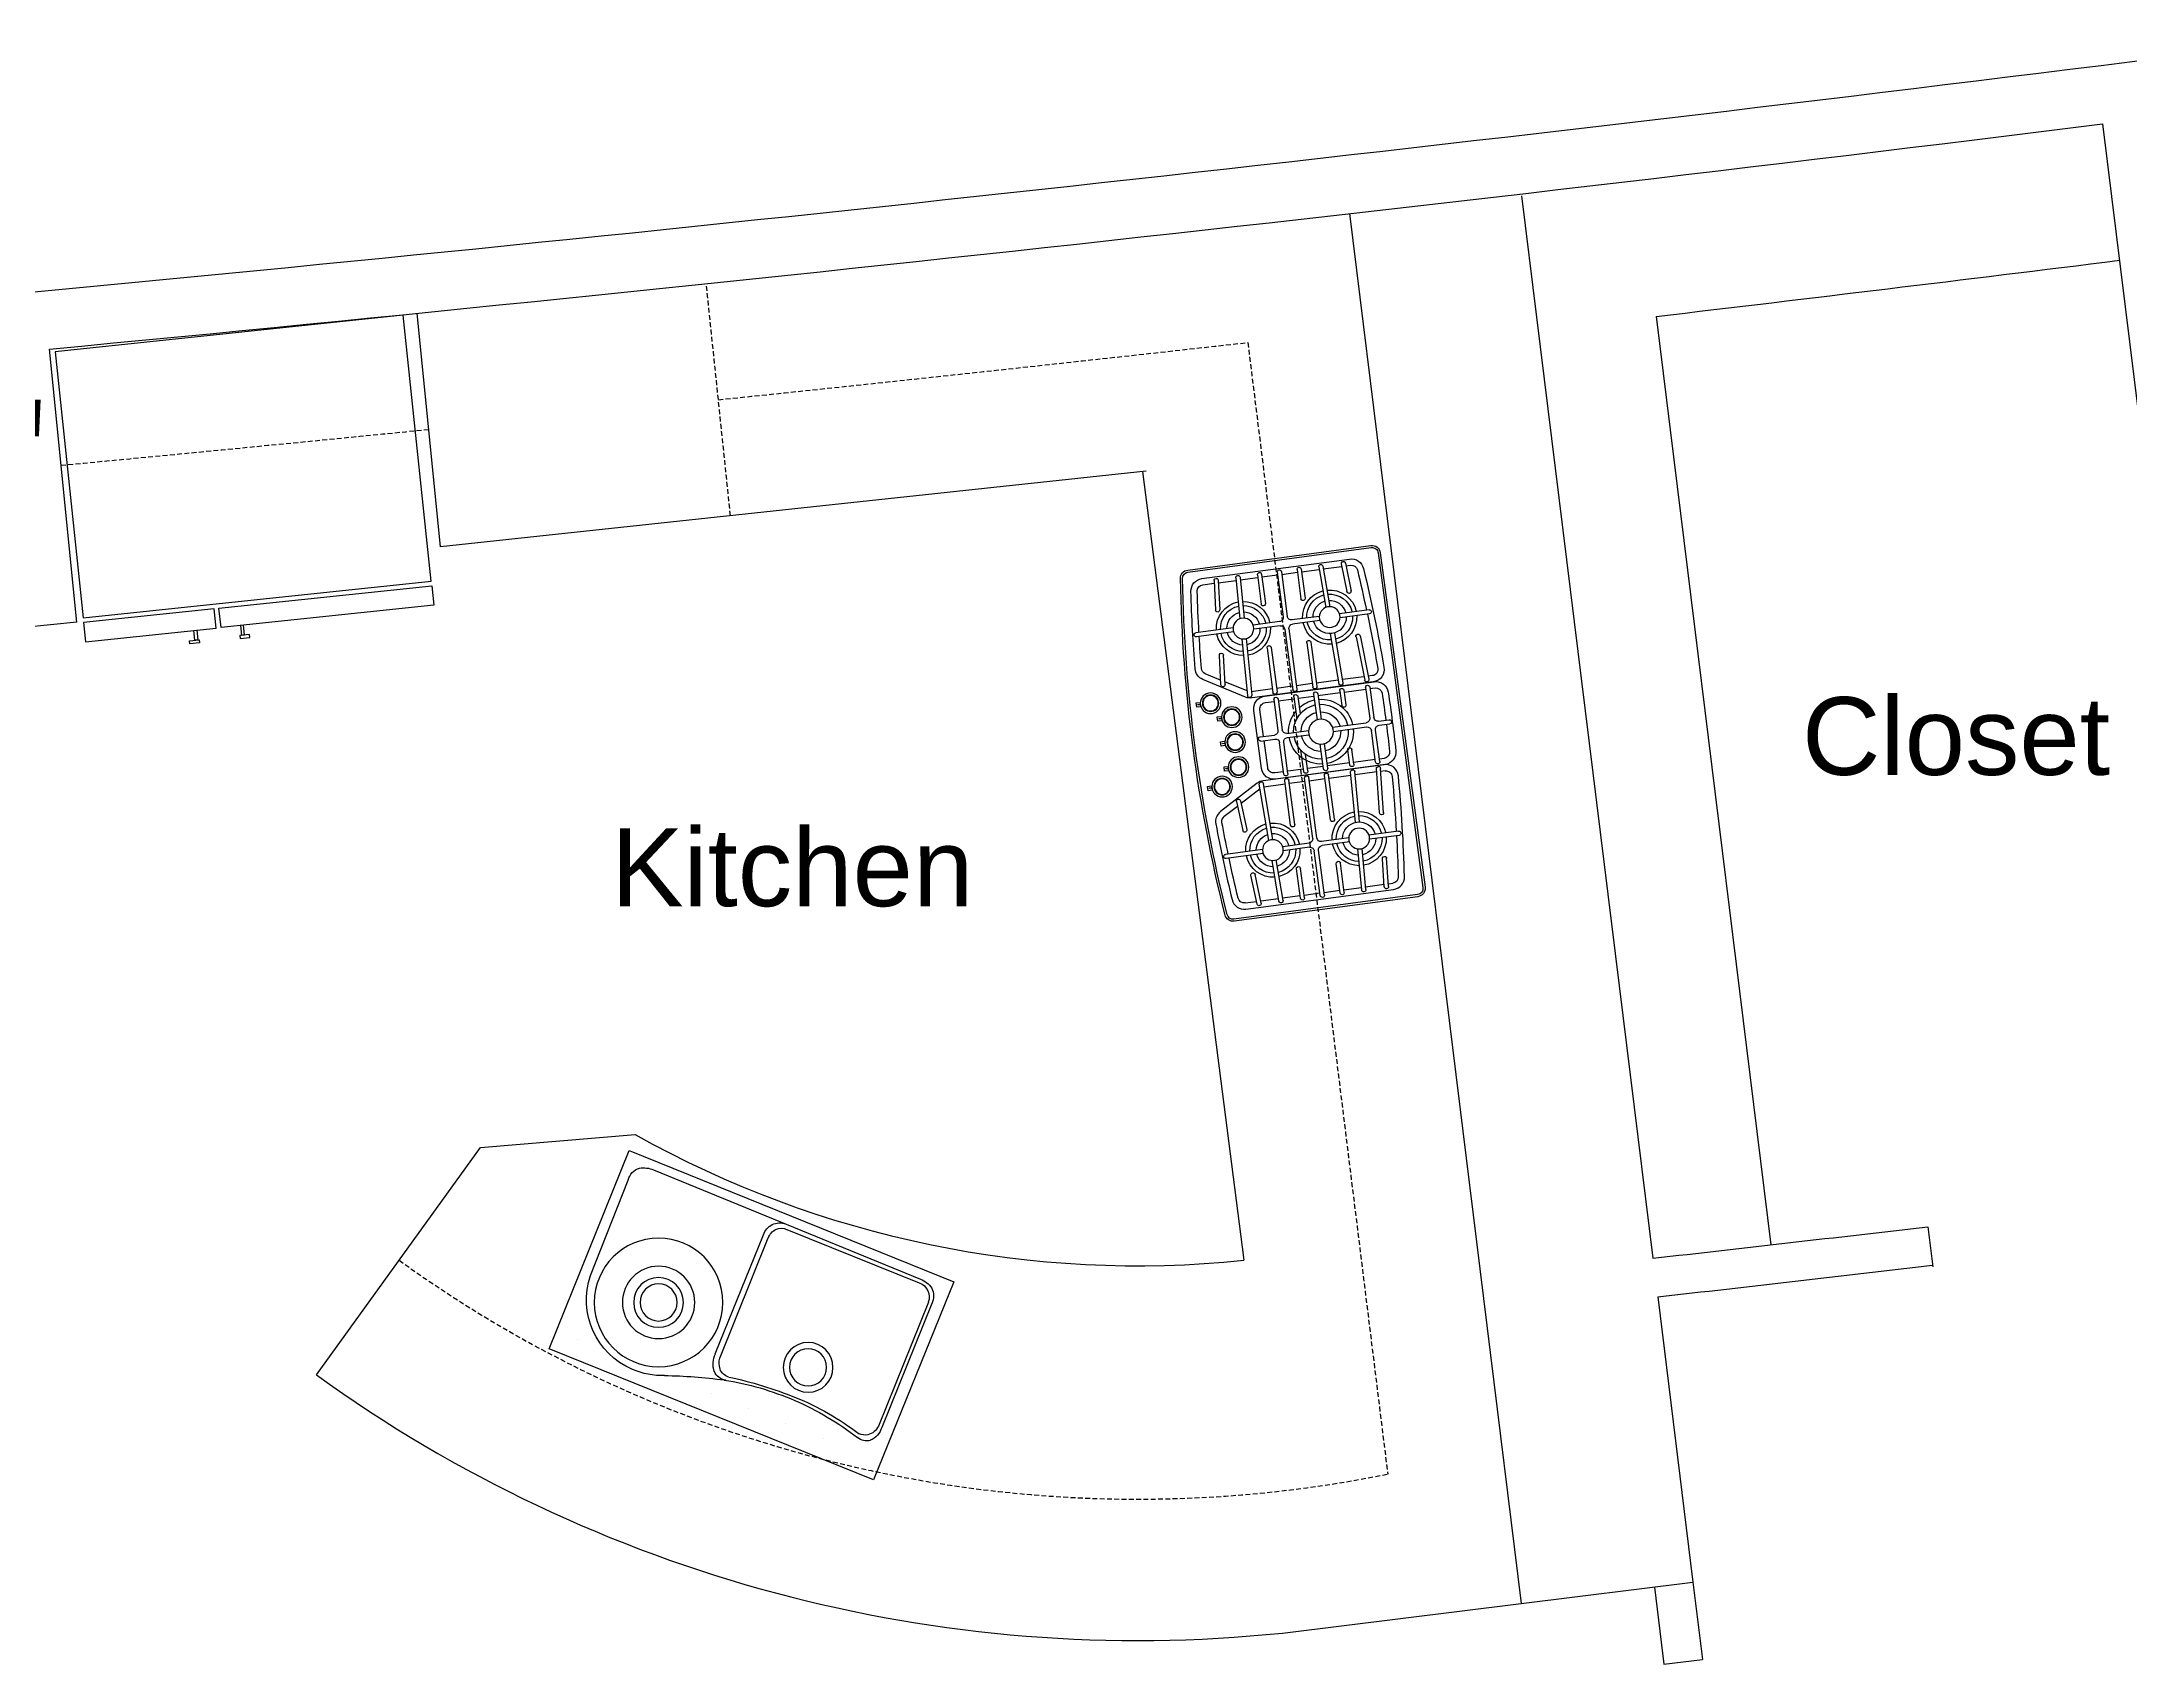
# Model space of a CAD drawing. Header units: inches. Extents: x -506 to 775, y 0 to 7618.
# Drawn here: x 180.9 to 395.8, y 237.1 to 403.9 of the extents above; entities that cross this region are included whole.
import ezdxf

# ---------------------------------------------------------------- set-up
doc = ezdxf.new("R2010")
doc.units = ezdxf.units.IN
doc.header["$MEASUREMENT"] = 0
doc.linetypes.add('DASHED', pattern=[0.75, 0.5, -0.25])
doc.layers.add('annotation', color=7, linetype='Continuous')
doc.layers.add('appliance', color=7, linetype='Continuous')
doc.styles.get("Standard").update_dxf_attribs({"font": 'arial.ttf'})
doc.dimstyles.get("Standard").update_dxf_attribs({"dimtxt": 12, "dimasz": 12, "dimexe": 0.18, "dimexo": 0.0625, "dimgap": 0.09, "dimtad": 0, "dimtih": 1, "dimtoh": 1, "dimdec": 4, "dimzin": 0, "dimdsep": 46, "dimlunit": 4, "dimtxsty": 'Standard', "dimcen": 0.09, "dimadec": 0, "dimazin": 0, "dimtfac": 1, "dimtdec": 4, "dimtofl": 0, "dimtmove": 0, "dimatfit": 3, "dimfxl": 1, "dimtolj": 1, "dimtzin": 0, "dimarcsym": 0})

# ---------------------------------------------------------------- blocks, each defined once
blk = doc.blocks.new('fridge')
at = {"color": 1}
for points, elevation in [([(-1901.63, -328.61), (-1902.63, -328.61), (-1902.63, -328.93), (-1901.63, -328.93)], -0.02), ([(-1897.43, -328.61), (-1896.43, -328.61), (-1896.43, -328.93), (-1897.43, -328.93)], -0.02), ([(-1899.78, -329.93), (-1899.78, -331.93), (-1921.78, -331.93), (-1921.78, -329.93)], -0.01), ([(-1901.78, -329.93), (-1901.78, -328.93), (-1902.1, -328.93), (-1902.1, -329.93)], -0.01), ([(-1899.29, -329.93), (-1899.29, -331.93), (-1885.78, -331.93), (-1885.78, -329.93)], -0.01), ([(-1897.29, -329.93), (-1897.29, -328.93), (-1896.96, -328.93), (-1896.96, -329.93)], -0.01), ([(-1885.78, -359.93), (-1885.78, -332.43), (-1921.78, -332.43), (-1921.78, -359.93)], -0.02)]:
    blk.add_lwpolyline(points, close=True, dxfattribs=dict(at, elevation=elevation))
blk = doc.blocks.new('A$C4D583787')
for p, q in [((0, 21.98), (0, 0)), ((36.01, 21.98), (0, 21.98)), ((36.01, 0), (36.01, 21.98)), ((2.35, 19.95), (2.35, 19.95)), ((17.23, 19.96), (17.23, 19.96)), ((21.33, 19.96), (21.33, 19.96)), ((25.42, 19.96), (25.42, 19.96)), ((29.67, 19.96), (29.67, 19.96)), ((16.05, 16.05), (16.05, 2.84)), ((16.64, 16.28), (16.64, 2.97)), ((34.38, 2.93), (34.38, 16.66)), ((34.76, 2.93), (34.76, 16.67)), ((1.12, 13.39), (1.03, 2.85)), ((0, 0), (36.01, 0)), ((3.07, 0.89), (32.75, 1.03)), ((18.09, 1.44), (32.77, 1.42))]:
    blk.add_line(p, q)
for centre, radius in [((8.66, 13.34), 6.61), ((8.66, 13.34), 3.72), ((8.66, 13.34), 2.56), ((8.66, 13.34), 1.91), ((25.42, 13.77), 2.56), ((25.42, 13.77), 1.91)]:
    blk.add_circle(centre, radius)
for centre, radius, start, end in [((8.88, 12.96), 7.77, 90.99, 176.8361), ((8.99, 13.16), 7.57, 66.1056, 91.8117), ((29.89, 65.74), 49.02, 248.6587, 255.8378), ((18.58, 16.16), 2.53, 140.1304, 182.5301), ((17.71, 16.67), 1.54, 76.9285, 133.9141), ((18.36, 16.15), 1.72, 137.3475, 175.611), ((18.09, 16.39), 1.37, 84.7764, 137.3475), ((24.66, 47.13), 29.7, 256.8457, 271.4733), ((25.31, 57.69), 40.56, 259.9368, 270.0782), ((25.32, 45.35), 28.23, 270.0862, 285.4435), ((24.63, 48.1), 30.67, 271.485, 285.5278), ((33.28, 17.07), 1.55, 54.813, 106.4991), ((32.92, 16.78), 1.36, 54.4715, 93.6546), ((32.79, 16.59), 1.6, 2.397, 54.4715), ((32.76, 16.89), 2.01, 353.6673, 45.7261), ((2.8, 2.65), 1.78, 173.4898, 230.5256), ((17.8, 2.71), 1.75, 175.5853, 268.6905), ((18.05, 2.86), 1.42, 175.3421, 271.514), ((32.8, 3), 1.58, 268.8065, 357.615), ((32.89, 2.83), 1.88, 312.759, 3.0501), ((3.07, 3.66), 2.77, 239.4603, 270.0149), ((32.85, 3.27), 2.24, 267.6645, 305.8974)]:
    blk.add_arc(centre, radius, start, end)
at = {"flags": 8}
for tag in ['MATERIAL', 'PRODUCT', 'TRADENAME', 'MODELNUMBER']:
    blk.add_attdef(tag, (18, 10.99), '', height=0.001, dxfattribs=at)
blk = doc.blocks.new('Cooktop')
at = {"color": 1}
for p, q in [((655.42, -564.77), (655.42, -564.77)), ((617.54, -570.86), (617.54, -569.79)), ((628.69, -566.78), (628.69, -573.91)), ((629.69, -566.78), (629.69, -573.91)), ((634.54, -569.73), (645.17, -569.03)), ((644.42, -568.04), (644.42, -569.08)), ((646.79, -569.03), (654.42, -569.03)), ((655.42, -568.03), (655.42, -565.46)), ((656.42, -568.03), (656.42, -565.43)), ((664.81, -569.03), (657.42, -569.03)), ((677.15, -570.7), (666.6, -570.01)), ((677.31, -569.71), (666.68, -569.02)), ((667.42, -568.03), (667.42, -569.07)), ((682.16, -566.75), (682.16, -573.88)), ((683.16, -566.75), (683.16, -573.88)), ((694.31, -570.83), (694.31, -569.75)), ((616.87, -570.91), (623.71, -570.45)), ((616.94, -571.91), (623.64, -571.46)), ((617.54, -576.35), (617.54, -571.87)), ((634.71, -570.73), (645.26, -570.02)), ((644.43, -570.08), (644.43, -575.29)), ((646.79, -570.03), (654.43, -570.03)), ((655.43, -579.06), (655.43, -571.03)), ((656.43, -579.12), (656.43, -571.03)), ((664.81, -570.03), (657.43, -570.03)), ((667.43, -570.07), (667.43, -575.28)), ((694.98, -570.87), (688.15, -570.42)), ((694.92, -571.87), (688.21, -571.43)), ((694.32, -576.32), (694.31, -571.83)), ((616.88, -576.38), (626.72, -575.99)), ((616.92, -577.38), (626.78, -576.99)), ((617.54, -581.59), (617.54, -577.35)), ((628.69, -578.79), (628.69, -585.38)), ((629.69, -578.79), (629.69, -585.38)), ((633.12, -575.74), (645.23, -575.26)), ((633.14, -576.74), (645.28, -576.26)), ((644.43, -576.29), (644.43, -581.59)), ((646.98, -575.26), (650.52, -575.26)), ((646.98, -576.26), (650.52, -576.26)), ((664.85, -575.26), (661.31, -575.26)), ((664.85, -576.26), (661.31, -576.26)), ((678.71, -576.71), (666.57, -576.25)), ((678.74, -575.71), (666.63, -575.25)), ((667.43, -576.28), (667.43, -581.58)), ((682.17, -578.77), (682.18, -585.36)), ((683.17, -578.77), (683.18, -585.36)), ((694.93, -577.34), (685.08, -576.96)), ((694.97, -576.34), (685.13, -575.96)), ((694.32, -581.55), (694.32, -577.32)), ((616.9, -581.59), (623.96, -581.59)), ((616.9, -582.59), (623.96, -582.59)), ((617.54, -586.38), (617.54, -582.59)), ((634.56, -581.59), (645.27, -581.59)), ((634.56, -582.59), (645.28, -582.59)), ((644.43, -582.59), (644.43, -586.38)), ((646.85, -581.59), (652.81, -581.59)), ((646.85, -582.59), (652.84, -582.59)), ((655.44, -590.18), (655.43, -584.97)), ((656.44, -590.18), (656.43, -584.91)), ((664.87, -582.59), (658.68, -582.59)), ((664.87, -581.59), (658.7, -581.59)), ((677.31, -582.57), (666.58, -582.58)), ((677.31, -581.57), (666.6, -581.58)), ((667.43, -582.58), (667.43, -586.37)), ((694.96, -581.55), (687.9, -581.56)), ((694.96, -582.55), (687.9, -582.56)), ((694.33, -586.34), (694.32, -582.55)), ((616.9, -586.38), (627.69, -586.38)), ((616.9, -587.38), (627.69, -587.38)), ((617.54, -591.18), (617.54, -587.38)), ((628.69, -588.38), (628.69, -594.74)), ((629.69, -588.38), (629.69, -594.74)), ((630.69, -586.38), (645.27, -586.38)), ((630.69, -587.38), (645.28, -587.38)), ((644.43, -587.38), (644.44, -591.18)), ((646.85, -586.38), (650.86, -586.38)), ((646.85, -587.38), (651.99, -587.38)), ((664.87, -587.38), (659.53, -587.38)), ((664.87, -586.38), (660.65, -586.38)), ((681.18, -587.36), (666.58, -587.37)), ((681.18, -586.36), (666.6, -586.37)), ((667.43, -587.37), (667.44, -591.17)), ((682.18, -588.36), (682.19, -594.72)), ((683.18, -588.36), (683.19, -594.72)), ((694.96, -586.34), (684.18, -586.35)), ((694.96, -587.34), (684.18, -587.35)), ((694.33, -591.14), (694.33, -587.34)), ((616.9, -591.18), (623.96, -591.18)), ((616.9, -592.18), (623.96, -592.18)), ((617.54, -596.39), (617.54, -592.18)), ((634.56, -591.18), (645.27, -591.18)), ((634.56, -592.18), (645.28, -592.18)), ((644.44, -592.18), (644.44, -597.31)), ((646.85, -591.18), (654.44, -591.18)), ((646.85, -592.18), (654.44, -592.18)), ((655.44, -596.61), (655.44, -593.18)), ((656.44, -596.62), (656.44, -593.18)), ((664.87, -591.18), (657.44, -591.18)), ((664.87, -592.18), (657.44, -592.18)), ((677.32, -592.16), (666.59, -592.17)), ((677.31, -591.16), (666.6, -591.17)), ((667.44, -592.17), (667.44, -597.3)), ((694.97, -591.14), (687.91, -591.15)), ((694.97, -592.14), (687.91, -592.15)), ((694.34, -596.35), (694.33, -592.14)), ((616.9, -597.37), (626.75, -597.7)), ((616.94, -596.37), (626.74, -596.7)), ((617.54, -601.69), (617.54, -597.39)), ((628.69, -599.63), (628.69, -608.58)), ((629.69, -599.63), (629.69, -608.58)), ((631.59, -597.86), (645.27, -598.32)), ((631.66, -596.87), (645.28, -597.32)), ((644.11, -598.29), (641.24, -603.25)), ((680.21, -596.84), (666.59, -597.31)), ((680.29, -597.84), (666.61, -598.31)), ((667.77, -598.27), (670.64, -603.23)), ((682.19, -599.6), (682.2, -608.55)), ((683.19, -599.6), (683.2, -608.55)), ((694.94, -596.33), (685.13, -596.67)), ((694.97, -597.33), (685.13, -597.67)), ((694.34, -601.66), (694.34, -597.35)), ((616.89, -602.65), (623.92, -603.2)), ((616.97, -601.65), (624, -602.2)), ((617.54, -605.48), (617.54, -602.7)), ((641.84, -604.3), (634.8, -603.74)), ((641.92, -603.3), (634.88, -602.75)), ((640.69, -604.21), (638.69, -607.66)), ((669.97, -603.29), (677, -602.73)), ((670.05, -604.28), (677.08, -603.72)), ((671.2, -604.19), (673.19, -607.64)), ((694.92, -601.61), (687.88, -602.17)), ((695, -602.61), (687.96, -603.17)), ((694.35, -605.44), (694.34, -602.66))]:
    blk.add_line(p, q, dxfattribs=at)
for points in [[(698.34, -608.52), (698.34, -564.27, 0.414214), (696.34, -562.27), (615.54, -562.27, 0.414214), (613.54, -564.27), (613.54, -608.62, 0.381435), (615.31, -610.6, 0.057281), (696.57, -610.5, 0.380724)], [(697.84, -608.52), (697.84, -564.27, 0.414214), (696.34, -562.77), (615.54, -562.77, 0.414214), (614.04, -564.27), (614.04, -608.62, 0.381435), (615.37, -610.11, 0.057281), (696.51, -610.01, 0.380724)], [(648.86, -564.86, 0.407689), (645.92, -567.86), (645.94, -594.31, 0.414214), (648.94, -597.31), (662.94, -597.3, 0.414214), (665.94, -594.3), (665.92, -567.81, 0.409349), (662.97, -564.81, 0.009741)], [(637.24, -609.91, -0.013142), (618.73, -608.46, -0.38399), (616.04, -605.48), (616.04, -569.79, -0.383444), (618.72, -566.8, -0.016666), (642.81, -565.05, -0.425693), (645.92, -568.04), (645.94, -597.31, -0.131778), (645.54, -598.81), (639.99, -608.41, -0.281855)], [(674.65, -609.89, 0.013142), (693.16, -608.42, 0.38399), (695.85, -605.44), (695.81, -569.75, 0.383444), (693.13, -566.77, 0.016666), (669.04, -565.03, 0.425693), (665.92, -568.03), (665.94, -597.3, 0.131778), (666.34, -598.8), (671.9, -608.4, 0.281855)]]:
    blk.add_lwpolyline(points, format="xyb", close=True, dxfattribs=at)
for points in [[(655.42, -566.27, 0.004527), (648.89, -566.36, 0.407689), (647.42, -567.86), (647.42, -569.03)], [(664.42, -569.03), (664.42, -567.81, 0.409349), (662.95, -566.31, 0.004521), (656.42, -566.26, 0.004521)], [(647.44, -592.18), (647.44, -594.31, 0.414214), (648.94, -595.81), (655.44, -595.8)], [(656.44, -595.8), (662.94, -595.8, 0.414214), (664.44, -594.3), (664.44, -592.18)]]:
    blk.add_lwpolyline(points, format="xyb", dxfattribs=at)
for points in [[(647.43, -570.03), (647.43, -575.26)], [(664.43, -575.26), (664.43, -570.03)], [(647.43, -576.26), (647.43, -581.59)], [(664.43, -581.59), (664.43, -576.26)], [(647.43, -582.59), (647.43, -586.38)], [(664.43, -586.38), (664.43, -582.59)], [(647.43, -587.38), (647.44, -591.18)], [(664.44, -591.18), (664.43, -587.38)]]:
    blk.add_lwpolyline(points, dxfattribs=at)
for points in [[(645.34, -610.65), (646.38, -610.65), (646.38, -609.7), (645.34, -609.7)], [(645.82, -610.26), (645.95, -610.26), (645.95, -609.7), (645.82, -609.7)], [(649.44, -606.15), (650.48, -606.15), (650.48, -605.19), (649.44, -605.19)], [(649.92, -605.76), (650.05, -605.76), (650.05, -605.19), (649.92, -605.19)], [(655.48, -606.15), (656.53, -606.15), (656.53, -605.19), (655.48, -605.19)], [(655.97, -605.76), (656.1, -605.76), (656.1, -605.19), (655.97, -605.19)], [(661.51, -606.15), (662.56, -606.15), (662.56, -605.19), (661.51, -605.19)], [(661.99, -605.76), (662.13, -605.76), (662.13, -605.19), (661.99, -605.19)], [(665.48, -610.74), (666.53, -610.74), (666.53, -609.79), (665.48, -609.79)], [(665.97, -610.36), (666.1, -610.36), (666.1, -609.79), (665.97, -609.79)]]:
    blk.add_lwpolyline(points, close=True, dxfattribs=at)
for centre, radius in [((629.19, -576.35), 2.49), ((682.67, -576.32), 2.49), ((655.76, -582.02), 2.98), ((629.19, -597.19), 2.49), ((682.69, -597.16), 2.49), ((645.86, -607.22), 2.47), ((649.96, -602.72), 2.47), ((649.96, -602.72), 1.97), ((649.96, -602.72), 1.85), ((656.01, -602.72), 2.47), ((656.01, -602.72), 1.97), ((656.01, -602.72), 1.85), ((662.03, -602.72), 2.47), ((662.03, -602.72), 1.97), ((662.03, -602.72), 1.85), ((666.01, -607.32), 2.47), ((645.86, -607.22), 1.97), ((645.86, -607.22), 1.85), ((666.01, -607.32), 1.97), ((666.01, -607.32), 1.85)]:
    blk.add_circle(centre, radius, dxfattribs=at)
for centre, radius, start, end in [((655.92, -565.46), 0.5, 356.9728, 179.9718), ((619.04, -569.79), 1.5, 96.0838, 180), ((657.12, -927.1), 360.83, 94.5196, 96.0838), ((629.19, -576.35), 6.49, 94.4161, 178.2212), ((629.19, -566.78), 0.5, 0, 180), ((657.12, -927.1), 360.83, 92.2646, 94.3603), ((629.19, -576.35), 6.49, 6.3047, 85.5839), ((634.62, -570.23), 0.502, 88.137, 279.4669), ((642.92, -568.04), 1.5, 0.0282, 92.2646), ((645.2, -569.53), 0.5, 273.802, 93.802), ((646.79, -569.53), 0.5, 90, 270), ((654.42, -568.03), 1, 270, 0.0277), ((657.42, -568.03), 1, 180.0282, 270), ((664.81, -569.53), 0.5, 270, 90), ((666.65, -569.52), 0.5, 86.2544, 266.2544), ((668.92, -568.03), 1.5, 87.7917, 180.0282), ((655.08, -927.1), 360.83, 85.696, 87.7917), ((682.67, -576.32), 6.49, 94.4724, 173.7516), ((677.23, -570.21), 0.502, 260.5894, 91.9194), ((682.66, -566.75), 0.5, 0.0563, 180.0563), ((655.08, -927.1), 360.83, 83.9725, 85.5368), ((682.67, -576.32), 6.49, 1.8351, 85.6403), ((692.81, -569.75), 1.5, 0.0563, 83.9725), ((616.9, -571.41), 0.5, 93.802, 273.802), ((623.67, -570.96), 0.504, 266.377, 101.2269), ((629.19, -576.35), 5.49, 95.222, 177.484), ((629.19, -576.35), 3.97, 97.2291, 175.6485), ((629.19, -576.35), 5.49, 7.042, 84.778), ((629.19, -576.35), 3.97, 277.2291, 82.7709), ((655.76, -582.02), 7.75, 92.4294, 176.8356), ((654.43, -571.03), 1, 0.0282, 90), ((657.43, -571.03), 1, 90, 180.0282), ((655.76, -582.02), 7.75, 3.1644, 85.03), ((682.67, -576.32), 5.49, 95.2783, 173.0143), ((682.67, -576.32), 3.97, 97.2855, 262.8272), ((682.67, -576.32), 5.49, 2.5724, 84.8343), ((682.67, -576.32), 3.97, 4.4079, 82.8272), ((688.18, -570.93), 0.504, 78.8294, 273.6794), ((694.95, -571.37), 0.5, 266.2544, 86.2544), ((616.9, -576.88), 0.5, 92.263, 272.263), ((629.19, -576.35), 6.49, 187.053, 265.5839), ((629.19, -576.35), 5.49, 187.9274, 264.778), ((629.19, -576.35), 3.97, 190.1061, 262.7709), ((629.19, -576.35), 6.49, 274.4161, 357.4743), ((629.19, -576.35), 5.49, 275.222, 356.5999), ((645.24, -575.76), 0.5, 272.263, 92.263), ((646.98, -575.76), 0.5, 90, 270), ((655.76, -582.02), 6.56, 92.8668, 176.2589), ((650.52, -575.76), 0.5, 270, 90), ((655.76, -582.02), 4.74, 93.9543, 174.8241), ((655.76, -582.02), 6.56, 3.7411, 84.1172), ((655.76, -582.02), 4.74, 5.1759, 81.8423), ((661.31, -575.76), 0.5, 90, 270), ((664.85, -575.76), 0.5, 270, 90), ((666.61, -575.75), 0.5, 87.7934, 267.7934), ((682.67, -576.32), 6.49, 182.5821, 265.6403), ((682.67, -576.32), 5.49, 183.4565, 264.8343), ((682.67, -576.32), 3.97, 277.2855, 349.9502), ((682.67, -576.32), 5.49, 275.2783, 352.1289), ((682.67, -576.32), 6.49, 274.4724, 353.0033), ((694.95, -576.84), 0.5, 267.7934, 87.7934), ((616.9, -582.09), 0.5, 90, 270), ((623.96, -582.09), 0.5, 270, 90), ((634.56, -582.09), 0.5, 90, 270.0007), ((645.27, -582.09), 0.5, 270, 90), ((646.85, -582.09), 0.5, 90, 270), ((655.76, -582.02), 7.75, 184.2334, 267.627), ((655.76, -582.02), 6.56, 185.0058, 267.1895), ((655.76, -582.02), 4.74, 186.9291, 266.102), ((655.76, -582.02), 6.56, 275.9391, 354.9942), ((655.76, -582.02), 4.74, 278.214, 353.0709), ((655.76, -582.02), 7.75, 325.7181, 355.7666), ((664.87, -582.09), 0.5, 270, 90), ((666.6, -582.08), 0.5, 90.0563, 270.0563), ((677.31, -582.07), 0.5, 270.0557, 90.0563), ((687.9, -582.06), 0.5, 90.0563, 270.0563), ((694.96, -582.05), 0.5, 270.0563, 90.0563), ((616.9, -586.88), 0.5, 90, 270), ((627.69, -585.38), 1, 270, 360), ((627.69, -588.38), 1, 0, 90.0007), ((630.69, -585.38), 1, 180, 270), ((630.69, -588.38), 1, 90.0007, 180), ((645.27, -586.88), 0.5, 270, 90), ((646.85, -586.88), 0.5, 90, 270), ((655.76, -582.02), 7.75, 275.0263, 316.1888), ((664.87, -586.88), 0.5, 270, 90), ((666.6, -586.87), 0.5, 90.0563, 270.0563), ((681.18, -585.36), 1, 270.0563, 0.0563), ((681.18, -588.36), 1, 0.0563, 90.0557), ((684.18, -585.35), 1, 180.0563, 270.0563), ((684.18, -588.35), 1, 90.0557, 180.0563), ((694.96, -586.84), 0.5, 270.0563, 90.0563), ((616.9, -591.68), 0.5, 90, 270), ((629.19, -597.19), 6.49, 94.4161, 174.5223), ((629.19, -597.19), 5.49, 95.222, 173.8749), ((623.96, -591.68), 0.5, 270, 90), ((629.19, -597.19), 3.97, 97.2291, 172.2641), ((629.19, -597.19), 6.49, 1.623, 85.5839), ((629.19, -597.19), 5.49, 2.2703, 84.778), ((629.19, -597.19), 3.97, 3.8812, 82.7709), ((634.56, -591.68), 0.5, 90, 270.0007), ((645.27, -591.68), 0.5, 270, 90), ((646.85, -591.68), 0.5, 90, 270), ((654.44, -590.18), 1, 270, 0.0282), ((654.44, -593.18), 1, 0.0282, 90), ((657.44, -590.18), 1, 180.0282, 270), ((657.44, -593.18), 1, 90, 180.0282), ((664.87, -591.68), 0.5, 270, 90), ((666.61, -591.67), 0.5, 90.0563, 270.0563), ((682.69, -597.16), 6.49, 94.4724, 178.4333), ((682.69, -597.16), 5.49, 95.2783, 177.786), ((677.32, -591.66), 0.5, 270.0557, 90.0563), ((682.69, -597.16), 3.97, 97.2855, 176.1752), ((682.69, -597.16), 6.49, 5.5341, 85.6403), ((682.69, -597.16), 5.49, 6.1814, 84.8343), ((682.69, -597.16), 3.97, 7.7922, 82.8272), ((687.91, -591.65), 0.5, 90.0563, 270.0563), ((694.97, -591.64), 0.5, 270.0563, 90.0563), ((616.92, -596.87), 0.5, 88.0726, 268.0726), ((629.19, -597.19), 6.49, 183.3549, 265.5839), ((629.19, -597.19), 5.49, 184.3198, 264.778), ((629.19, -597.19), 3.97, 186.7255, 262.7709), ((629.19, -597.19), 3.97, 277.2291, 349.4211), ((629.19, -597.19), 5.49, 275.222, 351.8268), ((629.19, -597.19), 6.49, 274.4161, 352.7918), ((642.96, -597.23), 1.5, 357.4937, 358.1008), ((645.27, -597.82), 0.5, 268.0726, 88.0726), ((655.94, -596.61), 0.5, 180.0282, 3.0272), ((666.61, -597.81), 0.5, 91.9837, 271.9837), ((668.92, -597.22), 1.5, 181.9555, 182.5626), ((682.69, -597.16), 6.49, 187.2646, 265.6403), ((682.69, -597.16), 5.49, 188.2295, 264.8343), ((682.69, -597.16), 3.97, 190.6352, 262.8272), ((682.69, -597.16), 6.49, 274.4724, 356.7015), ((682.69, -597.16), 5.49, 275.2783, 355.7365), ((682.69, -597.16), 3.97, 277.2855, 353.3309), ((694.96, -596.83), 0.5, 271.9837, 91.9837), ((616.93, -602.15), 0.5, 85.4962, 265.4962), ((623.96, -602.7), 0.5, 265.4962, 85.4962), ((634.84, -603.24), 0.5, 85.4962, 265.4962), ((641.88, -603.8), 0.5, 265.4962, 85.4962), ((670.01, -603.79), 0.5, 94.5601, 274.5601), ((677.04, -603.22), 0.5, 274.5601, 94.5601), ((687.92, -602.67), 0.5, 94.5601, 274.5601), ((694.96, -602.11), 0.5, 274.5601, 94.5601), ((619.04, -605.48), 1.5, 180, 264.0252), ((655.5, -257.08), 351.8, 264.0252, 265.6288), ((629.19, -608.58), 0.5, 180, 0), ((655.5, -257.08), 351.8, 265.7921, 267.0369), ((637.39, -606.91), 1.5, 267.0369, 330), ((674.49, -606.89), 1.5, 210.0563, 273.0195), ((656.04, -257.08), 351.8, 273.0195, 274.2642), ((682.7, -608.55), 0.5, 180.0563, 0.0563), ((656.04, -257.08), 351.8, 274.4275, 276.0312), ((692.85, -605.44), 1.5, 276.0312, 0.0563)]:
    blk.add_arc(centre, radius, start, end, dxfattribs=at)
blk = doc.blocks.new('*D15')
at = {"layer": 'annotation', "color": 0, "lineweight": -2, "transparency": 16777216}
for p, q in [((153.46, 387.94), (152.33, 399.89)), ((117.49, 372.5), (154.76, 376.01)), ((120.48, 340.77), (157.76, 344.29)), ((158.7, 332.33), (159.83, 320.38))]:
    blk.add_line(p, q, dxfattribs=at)
at = {"layer": 'annotation', "color": 0, "transparency": 16777216}
for points in [[(155.45, 388.13), (151.47, 387.75), (154.59, 375.99)], [(160.7, 332.51), (156.71, 332.14), (157.58, 344.27)]]:
    blk.add_solid(points, dxfattribs=at)
at = {"layer": 'Defpoints', "color": 0, "transparency": 16777216}
for p in [(117.43, 372.49), (157.58, 344.27), (120.42, 340.77)]:
    blk.add_point(p, dxfattribs=at)
at = {"layer": 'annotation', "color": 0, "transparency": 16777216, "insert": (156, 361), "char_height": 12, "attachment_point": 5}
blk.add_mtext('\\A1;2\'8.25"', dxfattribs=at)

msp = doc.modelspace()

# ---------------------------------------------------------------- linework, layer by layer
for p, q in [((392.89998, 395.46105), (406.46392, 285.78763)), ((333.15611, 388.02786), (346.66454, 278.8033)), ((315.44911, 386.21586), (333.12376, 243.30468)), ((221.95711, 351.95586), (219.55211, 375.96935)), ((346.98518, 375.64386), (358.79177, 280.1798)), ((184.54489, 344.18892), (181.73138, 372.28122)), ((294.54236, 359.72646), (221.95711, 351.95586)), ((294.15092, 359.68455), (304.5764, 278.59459)), ((184.54489, 344.18892), (171.6096, 342.89342)), ((209.19393, 266.81281), (226.07885, 290.19096)), ((226.07885, 290.19096), (241.97586, 291.52712)), ((374.93506, 282.04363), (375.44495, 277.92085)), ((347.15553, 274.83332), (350.78472, 245.48891)), ((333.12376, 243.30468), (350.78472, 245.48891)), ((346.81496, 244.99795), (347.79689, 237.05843)), ((350.78472, 245.48891), (351.76664, 237.5494)), ((308.5512, 240.26614), (333.12376, 243.30468)), ((347.79689, 237.05843), (351.76664, 237.5494))]:
    msp.add_line(p, q)
at = {"linetype": 'DASHED'}
for p, q in [((251.78667, 355.14926), (249.29788, 379.01019)), ((304.99692, 372.96158), (319.3874, 256.6051))]:
    msp.add_line(p, q, dxfattribs=at)
for centre, radius, start, end in [((-505.7285, 7617.74069), 7272, 273.987832345, 277.250161448), ((-505.7285, 7617.74069), 7278, 275.420082173, 277.092547036), ((-505.7285, 7617.74069), 7292.125, 276.71531706, 277.092547036), ((293.66899, 383.77345), 105.74292, 240.7345369, 275.9206051), ((-480.4916, 7620.35333), 7388, 276.42827947, 276.648960045), ((-480.4916, 7620.35333), 7392, 276.428616073, 276.649177223), ((293.66899, 383.77345), 144.27692, 234.1612232, 275.9206051)]:
    msp.add_arc(centre, radius, start, end)
for centre, radius, start, end in [((-505.7285, 7617.74069), 7290, 275.954630192, 276.38510724), ((-505.7285, 7617.74069), 7290, 275.420574614, 275.719237094), ((293.66899, 383.77345), 129.74292, 234.1612232, 281.4332308)]:
    msp.add_arc(centre, radius, start, end, dxfattribs=at)

# ---------------------------------------------------------------- block references
at = {"layer": 'appliance', "rotation": 185.9999999999999}
msp.add_blockref('fridge', (-1655.49977, -183.0606, 0.01649), dxfattribs=at)
at = {"layer": 'appliance', "xscale": -0.4296020129892119, "yscale": 0.4296020129892119, "zscale": 0.4296020129892119, "rotation": 277.6153155512233}
msp.add_blockref('Cooktop', (597.68838, 86.85048), dxfattribs=at)
at = {"layer": 'appliance'}
ref = msp.add_blockref('A$C4D583787', (241.35851, 289.87178), dxfattribs=dict(at, xscale=-1, rotation=157.9999999999999))
ref.add_attrib('MATERIAL', 'CAST IRON', (253.94174, 272.93764), dxfattribs={"layer": '0', "height": 0.001, "rotation": 158, "flags": 8})
ref.add_attrib('PRODUCT', 'SINKS', (253.93798, 272.93736), dxfattribs={"layer": '0', "height": 0.001, "rotation": 158, "flags": 8})
ref.add_attrib('TRADENAME', 'CILANTRO', (253.94003, 272.93474), dxfattribs={"layer": '0', "height": 0.001, "rotation": 158, "flags": 8})
ref.add_attrib('MODELNUMBER', 'K-5879-5', (253.93822, 272.93367), dxfattribs={"layer": '0', "height": 0.001, "rotation": 158, "flags": 8})

# ---------------------------------------------------------------- texts
at = {"layer": 'annotation', "color": 143, "true_color": 0x7aafdf}
for s, p in [('Closet', (362, 328.5)), ('Kitchen', (239.5, 315))]:
    msp.add_text(s, height=8, dxfattribs=at).set_placement(p)

# ---------------------------------------------------------------- dimensions: what is measured, and where the dimension line sits
dim = msp.add_linear_dim(base=(157.57777, 344.2734), p1=(117.42755, 372.48979), p2=(120.41973, 340.7684), angle=275.3885918, text='2\'8.25"', dimstyle='Standard', dxfattribs=at)
dim.commit()
dim.dimension.update_dxf_attribs({"geometry": '*D15', "text_midpoint": (156, 361), "dimtype": 161})

doc.saveas('drawing.dxf')
